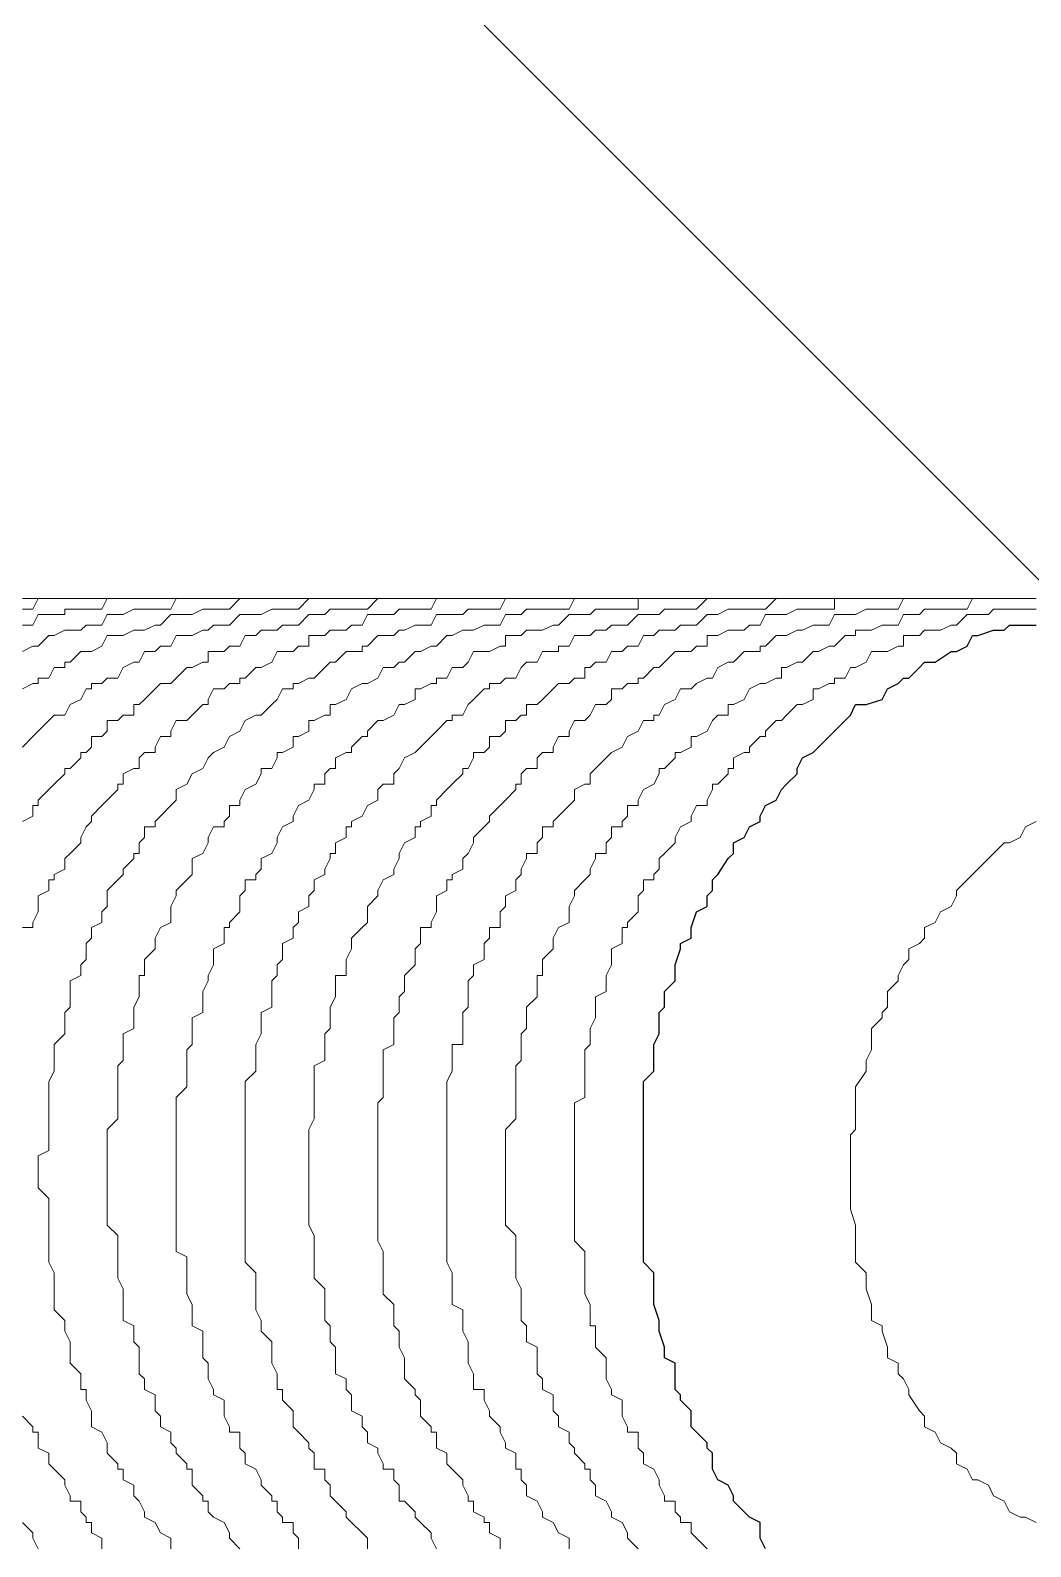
# Model space of a CAD drawing. Header units: millimetres. Extents: x 37084 to 180780, y -153145 to -16322.
# Drawn here: x 75723 to 76115, y -115303 to -114709 of the extents above; entities that cross this region are included whole.
import ezdxf

# ---------------------------------------------------------------- set-up
doc = ezdxf.new("R2010")
doc.units = ezdxf.units.MM
doc.header["$MEASUREMENT"] = 0
doc.linetypes.add('CONTINU', pattern=[0])
doc.layers.add('00', color=5, linetype='Continuous', lineweight=9)

# ---------------------------------------------------------------- blocks, each defined once
blk = doc.blocks.new('MBA')
at = {"color": 0, "linetype": 'ByBlock', "lineweight": 25}
for points in [[(1958262.13, 287181.75), (1958486.79, 286957.09)], [(1958372.38, 286584.74), (1958370.3, 286588.9), (1958370.3, 286595.14), (1958366.14, 286597.22), (1958364.06, 286599.31), (1958359.9, 286603.47), (1958359.9, 286605.55), (1958357.82, 286609.71), (1958353.66, 286611.79), (1958351.58, 286615.95), (1958351.58, 286622.19), (1958349.5, 286624.27), (1958349.5, 286626.35), (1958345.34, 286630.51), (1958343.25, 286632.59), (1958343.25, 286638.83), (1958339.09, 286642.99), (1958339.09, 286645.07), (1958337.01, 286647.15), (1958337.01, 286653.39), (1958337.01, 286657.55), (1958332.85, 286659.63), (1958332.85, 286663.79), (1958330.77, 286670.03), (1958330.77, 286672.11), (1958330.77, 286674.19), (1958328.69, 286680.43), (1958328.69, 286684.59), (1958328.69, 286686.67), (1958328.69, 286692.91), (1958324.53, 286697.07), (1958324.53, 286699.15), (1958324.53, 286705.39), (1958324.53, 286707.47), (1958324.53, 286711.63), (1958324.53, 286717.87), (1958324.53, 286719.95), (1958324.53, 286722.03), (1958324.53, 286728.27), (1958324.53, 286732.44), (1958324.53, 286734.52), (1958324.53, 286740.76), (1958324.53, 286744.92), (1958324.53, 286747), (1958324.53, 286753.24), (1958324.53, 286755.32), (1958324.53, 286759.48), (1958324.53, 286765.72), (1958324.53, 286767.8), (1958328.69, 286771.96), (1958328.69, 286774.04), (1958328.69, 286780.28), (1958328.69, 286782.36), (1958330.77, 286786.52), (1958330.77, 286792.76), (1958330.77, 286794.84), (1958332.85, 286796.92), (1958332.85, 286803.16), (1958337.01, 286807.32), (1958337.01, 286809.4), (1958337.01, 286813.56), (1958339.09, 286819.8), (1958339.09, 286821.88), (1958343.25, 286823.96), (1958343.25, 286828.12), (1958345.34, 286834.36), (1958349.5, 286836.44), (1958349.5, 286840.6), (1958351.58, 286842.68), (1958351.58, 286846.84), (1958353.66, 286848.92), (1958357.82, 286855.16), (1958359.9, 286857.24), (1958359.9, 286861.41), (1958364.06, 286863.49), (1958366.14, 286867.65), (1958370.3, 286869.73), (1958370.3, 286871.81), (1958372.38, 286875.97), (1958376.54, 286878.05), (1958378.62, 286882.21), (1958380.7, 286884.29), (1958384.86, 286888.45), (1958384.86, 286890.53), (1958386.94, 286894.69), (1958391.1, 286896.77), (1958393.18, 286898.85), (1958397.34, 286903.01), (1958399.42, 286905.09), (1958403.58, 286909.25), (1958405.66, 286911.33), (1958407.74, 286915.49), (1958411.9, 286915.49), (1958418.14, 286917.57), (1958420.22, 286921.73), (1958424.38, 286923.81), (1958426.46, 286925.89), (1958428.54, 286925.89), (1958432.7, 286930.05), (1958434.78, 286932.13), (1958438.94, 286932.13), (1958445.18, 286936.29), (1958447.26, 286936.29), (1958451.42, 286938.37), (1958453.5, 286942.53), (1958455.58, 286942.53), (1958461.82, 286944.61), (1958465.98, 286944.61), (1958468.06, 286946.69), (1958472.22, 286946.69), (1958478.47, 286946.69)]]:
    blk.add_lwpolyline(points, dxfattribs=at)
at = {"color": 0, "linetype": 'ByBlock', "lineweight": 13}
for points in [[(1958081.15, 286957.09), (1958085.32, 286957.09), (1958087.4, 286957.09), (1958091.56, 286957.09), (1958093.64, 286957.09), (1958097.8, 286957.09), (1958099.88, 286957.09), (1958104.04, 286957.09), (1958106.12, 286957.09)], [(1958081.15, 286952.93), (1958085.32, 286952.93), (1958087.4, 286957.09), (1958091.56, 286957.09), (1958093.64, 286957.09), (1958097.8, 286957.09), (1958099.88, 286957.09), (1958104.04, 286957.09), (1958106.12, 286957.09), (1958108.2, 286957.09), (1958112.36, 286957.09), (1958114.44, 286957.09), (1958118.6, 286957.09), (1958120.68, 286957.09), (1958124.84, 286957.09), (1958126.92, 286957.09), (1958129, 286957.09)], [(1958081.15, 286946.69), (1958085.32, 286946.69), (1958087.4, 286950.85), (1958091.56, 286950.85), (1958093.64, 286950.85), (1958097.8, 286950.85), (1958097.8, 286952.93), (1958099.88, 286952.93), (1958104.04, 286952.93), (1958106.12, 286952.93), (1958108.2, 286952.93), (1958112.36, 286952.93), (1958114.44, 286957.09), (1958118.6, 286957.09), (1958120.68, 286957.09), (1958124.84, 286957.09), (1958126.92, 286957.09), (1958129, 286957.09), (1958133.16, 286957.09), (1958135.24, 286957.09), (1958139.4, 286957.09), (1958141.48, 286957.09), (1958145.64, 286957.09), (1958147.72, 286957.09), (1958151.88, 286957.09), (1958153.96, 286957.09), (1958156.04, 286957.09)], [(1958081.15, 286936.29), (1958085.32, 286938.37), (1958087.4, 286938.37), (1958091.56, 286942.53), (1958093.64, 286942.53), (1958097.8, 286944.61), (1958099.88, 286944.61), (1958104.04, 286944.61), (1958106.12, 286946.69), (1958108.2, 286946.69), (1958112.36, 286946.69), (1958114.44, 286950.85), (1958118.6, 286950.85), (1958120.68, 286950.85), (1958124.84, 286952.93), (1958126.92, 286952.93), (1958129, 286952.93), (1958133.16, 286952.93), (1958135.24, 286952.93), (1958139.4, 286952.93), (1958141.48, 286957.09), (1958145.64, 286957.09), (1958147.72, 286957.09), (1958151.88, 286957.09), (1958153.96, 286957.09), (1958156.04, 286957.09), (1958160.2, 286957.09), (1958162.28, 286957.09), (1958166.44, 286957.09), (1958168.52, 286957.09), (1958172.68, 286957.09), (1958174.76, 286957.09), (1958178.92, 286957.09), (1958181, 286957.09), (1958183.08, 286957.09)], [(1958081.15, 286921.73), (1958085.32, 286923.81), (1958087.4, 286923.81), (1958087.4, 286925.89), (1958091.56, 286925.89), (1958093.64, 286930.05), (1958097.8, 286930.05), (1958097.8, 286932.13), (1958099.88, 286932.13), (1958104.04, 286936.29), (1958106.12, 286936.29), (1958108.2, 286936.29), (1958112.36, 286938.37), (1958114.44, 286942.53), (1958118.6, 286942.53), (1958120.68, 286942.53), (1958124.84, 286944.61), (1958126.92, 286944.61), (1958129, 286944.61), (1958133.16, 286946.69), (1958135.24, 286946.69), (1958139.4, 286950.85), (1958141.48, 286950.85), (1958145.64, 286950.85), (1958147.72, 286950.85), (1958151.88, 286952.93), (1958153.96, 286952.93), (1958156.04, 286952.93), (1958160.2, 286952.93), (1958162.28, 286952.93), (1958166.44, 286957.09), (1958168.52, 286957.09), (1958172.68, 286957.09), (1958174.76, 286957.09), (1958178.92, 286957.09), (1958181, 286957.09), (1958183.08, 286957.09), (1958187.24, 286957.09), (1958189.32, 286957.09), (1958193.48, 286957.09), (1958195.56, 286957.09), (1958199.72, 286957.09), (1958201.8, 286957.09), (1958203.88, 286957.09), (1958208.04, 286957.09)], [(1958081.15, 286898.85), (1958085.32, 286903.01), (1958087.4, 286905.09), (1958091.56, 286909.25), (1958093.64, 286911.33), (1958097.8, 286911.33), (1958099.88, 286915.49), (1958104.04, 286917.57), (1958106.12, 286921.73), (1958108.2, 286921.73), (1958108.2, 286923.81), (1958112.36, 286923.81), (1958114.44, 286925.89), (1958118.6, 286925.89), (1958120.68, 286930.05), (1958124.84, 286932.13), (1958126.92, 286932.13), (1958129, 286936.29), (1958133.16, 286936.29), (1958135.24, 286938.37), (1958139.4, 286938.37), (1958141.48, 286942.53), (1958145.64, 286942.53), (1958147.72, 286942.53), (1958151.88, 286944.61), (1958153.96, 286944.61), (1958156.04, 286946.69), (1958160.2, 286946.69), (1958162.28, 286946.69), (1958166.44, 286950.85), (1958168.52, 286950.85), (1958172.68, 286950.85), (1958174.76, 286950.85), (1958178.92, 286952.93), (1958181, 286952.93), (1958183.08, 286952.93), (1958187.24, 286952.93), (1958189.32, 286952.93), (1958193.48, 286957.09), (1958195.56, 286957.09), (1958199.72, 286957.09), (1958201.8, 286957.09), (1958203.88, 286957.09), (1958208.04, 286957.09), (1958210.12, 286957.09), (1958214.29, 286957.09), (1958216.37, 286957.09), (1958220.53, 286957.09), (1958222.61, 286957.09), (1958226.77, 286957.09), (1958228.85, 286957.09), (1958230.93, 286957.09), (1958235.09, 286957.09)], [(1958087.4, 286584.74), (1958085.32, 286588.9), (1958085.32, 286590.98), (1958081.15, 286595.14)], [(1958081.15, 286869.73), (1958085.32, 286871.81), (1958085.32, 286875.97), (1958087.4, 286875.97), (1958087.4, 286878.05), (1958091.56, 286882.21), (1958093.64, 286884.29), (1958097.8, 286888.45), (1958097.8, 286890.53), (1958099.88, 286890.53), (1958104.04, 286894.69), (1958104.04, 286896.77), (1958106.12, 286896.77), (1958108.2, 286898.85), (1958108.2, 286903.01), (1958112.36, 286903.01), (1958114.44, 286905.09), (1958114.44, 286909.25), (1958118.6, 286909.25), (1958120.68, 286911.33), (1958124.84, 286911.33), (1958124.84, 286915.49), (1958126.92, 286915.49), (1958129, 286917.57), (1958133.16, 286921.73), (1958135.24, 286923.81), (1958139.4, 286923.81), (1958141.48, 286925.89), (1958145.64, 286930.05), (1958147.72, 286930.05), (1958151.88, 286932.13), (1958153.96, 286932.13), (1958153.96, 286936.29), (1958156.04, 286936.29), (1958160.2, 286936.29), (1958162.28, 286938.37), (1958166.44, 286938.37), (1958168.52, 286942.53), (1958172.68, 286942.53), (1958174.76, 286944.61), (1958178.92, 286944.61), (1958181, 286944.61), (1958183.08, 286946.69), (1958187.24, 286946.69), (1958189.32, 286946.69), (1958193.48, 286950.85), (1958195.56, 286950.85), (1958199.72, 286950.85), (1958201.8, 286952.93), (1958203.88, 286952.93), (1958208.04, 286952.93), (1958210.12, 286952.93), (1958214.29, 286952.93), (1958216.37, 286952.93), (1958220.53, 286957.09), (1958222.61, 286957.09), (1958226.77, 286957.09), (1958228.85, 286957.09), (1958230.93, 286957.09), (1958235.09, 286957.09), (1958237.17, 286957.09), (1958241.33, 286957.09), (1958243.41, 286957.09), (1958247.57, 286957.09), (1958249.65, 286957.09), (1958253.81, 286957.09), (1958255.89, 286957.09), (1958257.97, 286957.09), (1958262.13, 286957.09)], [(1958112.36, 286584.74), (1958112.36, 286588.9), (1958108.2, 286590.98), (1958108.2, 286595.14), (1958106.12, 286595.14), (1958106.12, 286597.22), (1958104.04, 286599.31), (1958104.04, 286603.47), (1958099.88, 286603.47), (1958099.88, 286605.55), (1958097.8, 286609.71), (1958097.8, 286611.79), (1958093.64, 286615.95), (1958091.56, 286618.03), (1958091.56, 286622.19), (1958087.4, 286624.27), (1958087.4, 286626.35), (1958087.4, 286630.51), (1958085.32, 286630.51), (1958085.32, 286632.59), (1958081.15, 286636.75)], [(1958081.15, 286828.12), (1958085.32, 286828.12), (1958085.32, 286830.2), (1958087.4, 286834.36), (1958087.4, 286836.44), (1958087.4, 286840.6), (1958091.56, 286842.68), (1958091.56, 286846.84), (1958093.64, 286846.84), (1958093.64, 286848.92), (1958097.8, 286851), (1958097.8, 286855.16), (1958099.88, 286857.24), (1958104.04, 286861.41), (1958104.04, 286863.49), (1958106.12, 286867.65), (1958108.2, 286869.73), (1958108.2, 286871.81), (1958112.36, 286875.97), (1958114.44, 286878.05), (1958118.6, 286882.21), (1958118.6, 286884.29), (1958120.68, 286884.29), (1958120.68, 286888.45), (1958124.84, 286890.53), (1958126.92, 286890.53), (1958126.92, 286894.69), (1958129, 286896.77), (1958133.16, 286896.77), (1958133.16, 286898.85), (1958135.24, 286903.01), (1958139.4, 286903.01), (1958139.4, 286905.09), (1958141.48, 286909.25), (1958145.64, 286909.25), (1958147.72, 286911.33), (1958151.88, 286915.49), (1958153.96, 286915.49), (1958153.96, 286917.57), (1958156.04, 286921.73), (1958160.2, 286921.73), (1958162.28, 286923.81), (1958166.44, 286923.81), (1958166.44, 286925.89), (1958168.52, 286925.89), (1958172.68, 286930.05), (1958174.76, 286930.05), (1958178.92, 286932.13), (1958181, 286936.29), (1958183.08, 286936.29), (1958187.24, 286936.29), (1958189.32, 286938.37), (1958193.48, 286938.37), (1958193.48, 286942.53), (1958195.56, 286942.53), (1958199.72, 286942.53), (1958201.8, 286944.61), (1958203.88, 286944.61), (1958208.04, 286944.61), (1958210.12, 286946.69), (1958214.29, 286946.69), (1958216.37, 286950.85), (1958220.53, 286950.85), (1958222.61, 286950.85), (1958226.77, 286950.85), (1958228.85, 286952.93), (1958230.93, 286952.93), (1958235.09, 286952.93), (1958237.17, 286952.93), (1958241.33, 286952.93), (1958243.41, 286957.09), (1958247.57, 286957.09), (1958249.65, 286957.09), (1958253.81, 286957.09), (1958255.89, 286957.09), (1958257.97, 286957.09), (1958262.13, 286957.09), (1958264.21, 286957.09), (1958268.37, 286957.09), (1958270.45, 286957.09), (1958274.61, 286957.09), (1958276.69, 286957.09), (1958278.77, 286957.09), (1958282.93, 286957.09), (1958285.01, 286957.09)], [(1958139.4, 286584.74), (1958139.4, 286588.9), (1958135.24, 286590.98), (1958133.16, 286595.14), (1958129, 286597.22), (1958129, 286599.31), (1958126.92, 286603.47), (1958124.84, 286605.55), (1958124.84, 286609.71), (1958120.68, 286611.79), (1958120.68, 286615.95), (1958118.6, 286615.95), (1958118.6, 286618.03), (1958114.44, 286622.19), (1958114.44, 286624.27), (1958114.44, 286626.35), (1958112.36, 286630.51), (1958108.2, 286632.59), (1958108.2, 286636.75), (1958108.2, 286638.83), (1958106.12, 286642.99), (1958106.12, 286645.07), (1958106.12, 286647.15), (1958104.04, 286647.15), (1958104.04, 286651.31), (1958104.04, 286653.39), (1958099.88, 286657.55), (1958099.88, 286659.63), (1958099.88, 286663.79), (1958099.88, 286665.87), (1958097.8, 286670.03), (1958097.8, 286672.11), (1958097.8, 286674.19), (1958093.64, 286678.35), (1958093.64, 286680.43), (1958093.64, 286684.59), (1958093.64, 286686.67), (1958093.64, 286690.83), (1958093.64, 286692.91), (1958091.56, 286697.07), (1958091.56, 286699.15), (1958091.56, 286701.23), (1958091.56, 286705.39), (1958091.56, 286707.47), (1958091.56, 286711.63), (1958091.56, 286713.71), (1958091.56, 286717.87), (1958091.56, 286719.95), (1958091.56, 286722.03), (1958087.4, 286726.19), (1958087.4, 286728.27), (1958087.4, 286732.44), (1958087.4, 286734.52), (1958087.4, 286738.68), (1958091.56, 286740.76), (1958091.56, 286744.92), (1958091.56, 286747), (1958091.56, 286749.08), (1958091.56, 286753.24), (1958091.56, 286755.32), (1958091.56, 286759.48), (1958091.56, 286761.56), (1958091.56, 286765.72), (1958091.56, 286767.8), (1958093.64, 286771.96), (1958093.64, 286774.04), (1958093.64, 286776.12), (1958093.64, 286780.28), (1958093.64, 286782.36), (1958097.8, 286786.52), (1958097.8, 286788.6), (1958097.8, 286792.76), (1958097.8, 286794.84), (1958099.88, 286796.92), (1958099.88, 286801.08), (1958099.88, 286803.16), (1958099.88, 286807.32), (1958104.04, 286809.4), (1958104.04, 286813.56), (1958106.12, 286815.64), (1958106.12, 286819.8), (1958106.12, 286821.88), (1958108.2, 286823.96), (1958108.2, 286828.12), (1958112.36, 286830.2), (1958112.36, 286834.36), (1958114.44, 286836.44), (1958114.44, 286840.6), (1958114.44, 286842.68), (1958118.6, 286846.84), (1958120.68, 286848.92), (1958120.68, 286851), (1958124.84, 286855.16), (1958124.84, 286857.24), (1958126.92, 286857.24), (1958126.92, 286861.41), (1958129, 286863.49), (1958129, 286867.65), (1958133.16, 286867.65), (1958133.16, 286869.73), (1958135.24, 286871.81), (1958139.4, 286875.97), (1958141.48, 286878.05), (1958141.48, 286882.21), (1958145.64, 286884.29), (1958147.72, 286888.45), (1958151.88, 286890.53), (1958153.96, 286894.69), (1958156.04, 286896.77), (1958160.2, 286898.85), (1958162.28, 286903.01), (1958166.44, 286905.09), (1958168.52, 286909.25), (1958172.68, 286911.33), (1958174.76, 286911.33), (1958178.92, 286915.49), (1958181, 286917.57), (1958183.08, 286921.73), (1958187.24, 286921.73), (1958187.24, 286923.81), (1958189.32, 286923.81), (1958193.48, 286925.89), (1958195.56, 286925.89), (1958199.72, 286930.05), (1958201.8, 286932.13), (1958203.88, 286932.13), (1958208.04, 286936.29), (1958210.12, 286936.29), (1958214.29, 286936.29), (1958214.29, 286938.37), (1958216.37, 286938.37), (1958220.53, 286942.53), (1958222.61, 286942.53), (1958226.77, 286942.53), (1958228.85, 286944.61), (1958230.93, 286944.61), (1958235.09, 286946.69), (1958237.17, 286946.69), (1958241.33, 286946.69), (1958243.41, 286950.85), (1958247.57, 286950.85), (1958249.65, 286950.85), (1958253.81, 286950.85), (1958255.89, 286952.93), (1958257.97, 286952.93), (1958262.13, 286952.93), (1958264.21, 286952.93), (1958268.37, 286952.93), (1958270.45, 286957.09), (1958274.61, 286957.09), (1958276.69, 286957.09), (1958278.77, 286957.09), (1958282.93, 286957.09), (1958285.01, 286957.09), (1958289.17, 286957.09), (1958291.25, 286957.09), (1958295.41, 286957.09), (1958297.49, 286957.09), (1958301.65, 286957.09), (1958303.73, 286957.09), (1958305.81, 286957.09), (1958309.97, 286957.09), (1958312.05, 286957.09)], [(1958106.12, 286957.09), (1958108.2, 286957.09)], [(1958166.44, 286584.74), (1958162.28, 286588.9), (1958162.28, 286590.98), (1958160.2, 286595.14), (1958156.04, 286597.22), (1958153.96, 286599.31), (1958153.96, 286603.47), (1958151.88, 286603.47), (1958151.88, 286605.55), (1958147.72, 286609.71), (1958147.72, 286611.79), (1958147.72, 286615.95), (1958145.64, 286615.95), (1958145.64, 286618.03), (1958141.48, 286622.19), (1958141.48, 286624.27), (1958139.4, 286626.35), (1958139.4, 286630.51), (1958135.24, 286632.59), (1958135.24, 286636.75), (1958133.16, 286638.83), (1958133.16, 286642.99), (1958133.16, 286645.07), (1958129, 286647.15), (1958129, 286651.31), (1958126.92, 286653.39), (1958126.92, 286657.55), (1958126.92, 286659.63), (1958126.92, 286663.79), (1958124.84, 286665.87), (1958124.84, 286670.03), (1958124.84, 286672.11), (1958120.68, 286674.19), (1958120.68, 286678.35), (1958120.68, 286680.43), (1958120.68, 286684.59), (1958120.68, 286686.67), (1958118.6, 286690.83), (1958118.6, 286692.91), (1958118.6, 286697.07), (1958118.6, 286699.15), (1958118.6, 286701.23), (1958118.6, 286705.39), (1958118.6, 286707.47), (1958114.44, 286711.63), (1958114.44, 286713.71), (1958114.44, 286717.87), (1958114.44, 286719.95), (1958114.44, 286722.03), (1958114.44, 286726.19), (1958114.44, 286728.27), (1958114.44, 286732.44), (1958114.44, 286734.52), (1958114.44, 286738.68), (1958114.44, 286740.76), (1958114.44, 286744.92), (1958114.44, 286747), (1958114.44, 286749.08), (1958118.6, 286753.24), (1958118.6, 286755.32), (1958118.6, 286759.48), (1958118.6, 286761.56), (1958118.6, 286765.72), (1958118.6, 286767.8), (1958118.6, 286771.96), (1958118.6, 286774.04), (1958120.68, 286776.12), (1958120.68, 286780.28), (1958120.68, 286782.36), (1958120.68, 286786.52), (1958124.84, 286788.6), (1958124.84, 286792.76), (1958124.84, 286794.84), (1958124.84, 286796.92), (1958126.92, 286801.08), (1958126.92, 286803.16), (1958126.92, 286807.32), (1958126.92, 286809.4), (1958129, 286809.4), (1958129, 286813.56), (1958129, 286815.64), (1958133.16, 286819.8), (1958133.16, 286821.88), (1958133.16, 286823.96), (1958135.24, 286828.12), (1958139.4, 286830.2), (1958139.4, 286834.36), (1958139.4, 286836.44), (1958141.48, 286840.6), (1958141.48, 286842.68), (1958145.64, 286846.84), (1958147.72, 286848.92), (1958147.72, 286851), (1958147.72, 286855.16), (1958151.88, 286857.24), (1958153.96, 286861.41), (1958153.96, 286863.49), (1958156.04, 286867.65), (1958160.2, 286867.65), (1958160.2, 286869.73), (1958162.28, 286871.81), (1958162.28, 286875.97), (1958166.44, 286875.97), (1958166.44, 286878.05), (1958168.52, 286882.21), (1958172.68, 286884.29), (1958174.76, 286888.45), (1958174.76, 286890.53), (1958178.92, 286890.53), (1958181, 286894.69), (1958181, 286896.77), (1958183.08, 286896.77), (1958187.24, 286898.85), (1958187.24, 286903.01), (1958189.32, 286903.01), (1958193.48, 286905.09), (1958193.48, 286909.25), (1958195.56, 286909.25), (1958199.72, 286911.33), (1958201.8, 286911.33), (1958201.8, 286915.49), (1958203.88, 286915.49), (1958208.04, 286917.57), (1958210.12, 286921.73), (1958214.29, 286923.81), (1958216.37, 286923.81), (1958220.53, 286925.89), (1958222.61, 286930.05), (1958226.77, 286930.05), (1958228.85, 286932.13), (1958230.93, 286932.13), (1958235.09, 286936.29), (1958237.17, 286936.29), (1958241.33, 286938.37), (1958243.41, 286938.37), (1958247.57, 286942.53), (1958249.65, 286942.53), (1958253.81, 286944.61), (1958255.89, 286944.61), (1958257.97, 286944.61), (1958262.13, 286946.69), (1958264.21, 286946.69), (1958268.37, 286946.69), (1958270.45, 286950.85), (1958274.61, 286950.85), (1958276.69, 286950.85), (1958278.77, 286952.93), (1958282.93, 286952.93), (1958285.01, 286952.93), (1958289.17, 286952.93), (1958291.25, 286952.93), (1958295.41, 286952.93), (1958297.49, 286957.09), (1958301.65, 286957.09), (1958303.73, 286957.09), (1958305.81, 286957.09), (1958309.97, 286957.09), (1958312.05, 286957.09), (1958316.21, 286957.09), (1958318.29, 286957.09), (1958322.45, 286957.09), (1958324.53, 286957.09), (1958328.69, 286957.09), (1958330.77, 286957.09), (1958332.85, 286957.09), (1958337.01, 286957.09), (1958339.09, 286957.09)], [(1958129, 286957.09), (1958133.16, 286957.09)], [(1958189.32, 286584.74), (1958189.32, 286588.9), (1958187.24, 286590.98), (1958187.24, 286595.14), (1958183.08, 286595.14), (1958183.08, 286597.22), (1958181, 286599.31), (1958181, 286603.47), (1958178.92, 286603.47), (1958178.92, 286605.55), (1958174.76, 286609.71), (1958174.76, 286611.79), (1958172.68, 286615.95), (1958168.52, 286618.03), (1958168.52, 286622.19), (1958166.44, 286624.27), (1958166.44, 286626.35), (1958166.44, 286630.51), (1958162.28, 286630.51), (1958162.28, 286632.59), (1958160.2, 286636.75), (1958160.2, 286638.83), (1958160.2, 286642.99), (1958156.04, 286645.07), (1958156.04, 286647.15), (1958153.96, 286651.31), (1958153.96, 286653.39), (1958153.96, 286657.55), (1958151.88, 286659.63), (1958151.88, 286663.79), (1958151.88, 286665.87), (1958151.88, 286670.03), (1958147.72, 286672.11), (1958147.72, 286674.19), (1958147.72, 286678.35), (1958147.72, 286680.43), (1958145.64, 286684.59), (1958145.64, 286686.67), (1958145.64, 286690.83), (1958145.64, 286692.91), (1958145.64, 286697.07), (1958145.64, 286699.15), (1958141.48, 286701.23), (1958141.48, 286705.39), (1958141.48, 286707.47), (1958141.48, 286711.63), (1958141.48, 286713.71), (1958141.48, 286717.87), (1958141.48, 286719.95), (1958141.48, 286722.03), (1958141.48, 286726.19), (1958141.48, 286728.27), (1958141.48, 286732.44), (1958141.48, 286734.52), (1958141.48, 286738.68), (1958141.48, 286740.76), (1958141.48, 286744.92), (1958141.48, 286747), (1958141.48, 286749.08), (1958141.48, 286753.24), (1958141.48, 286755.32), (1958141.48, 286759.48), (1958141.48, 286761.56), (1958145.64, 286765.72), (1958145.64, 286767.8), (1958145.64, 286771.96), (1958145.64, 286774.04), (1958145.64, 286776.12), (1958145.64, 286780.28), (1958147.72, 286782.36), (1958147.72, 286786.52), (1958147.72, 286788.6), (1958147.72, 286792.76), (1958151.88, 286794.84), (1958151.88, 286796.92), (1958151.88, 286801.08), (1958151.88, 286803.16), (1958153.96, 286807.32), (1958153.96, 286809.4), (1958156.04, 286813.56), (1958156.04, 286815.64), (1958156.04, 286819.8), (1958160.2, 286821.88), (1958160.2, 286823.96), (1958160.2, 286828.12), (1958162.28, 286828.12), (1958162.28, 286830.2), (1958166.44, 286834.36), (1958166.44, 286836.44), (1958166.44, 286840.6), (1958168.52, 286842.68), (1958168.52, 286846.84), (1958172.68, 286846.84), (1958172.68, 286848.92), (1958174.76, 286851), (1958174.76, 286855.16), (1958178.92, 286857.24), (1958181, 286861.41), (1958181, 286863.49), (1958183.08, 286867.65), (1958187.24, 286869.73), (1958187.24, 286871.81), (1958189.32, 286875.97), (1958193.48, 286878.05), (1958195.56, 286882.21), (1958195.56, 286884.29), (1958199.72, 286884.29), (1958199.72, 286888.45), (1958201.8, 286890.53), (1958203.88, 286890.53), (1958203.88, 286894.69), (1958208.04, 286896.77), (1958210.12, 286896.77), (1958210.12, 286898.85), (1958214.29, 286903.01), (1958216.37, 286903.01), (1958216.37, 286905.09), (1958220.53, 286909.25), (1958222.61, 286909.25), (1958226.77, 286911.33), (1958228.85, 286915.49), (1958230.93, 286915.49), (1958235.09, 286917.57), (1958235.09, 286921.73), (1958237.17, 286921.73), (1958241.33, 286923.81), (1958243.41, 286923.81), (1958243.41, 286925.89), (1958247.57, 286925.89), (1958249.65, 286930.05), (1958253.81, 286930.05), (1958255.89, 286932.13), (1958257.97, 286936.29), (1958262.13, 286936.29), (1958264.21, 286936.29), (1958268.37, 286938.37), (1958270.45, 286938.37), (1958270.45, 286942.53), (1958274.61, 286942.53), (1958276.69, 286942.53), (1958278.77, 286944.61), (1958282.93, 286944.61), (1958285.01, 286944.61), (1958289.17, 286946.69), (1958291.25, 286946.69), (1958295.41, 286950.85), (1958297.49, 286950.85), (1958301.65, 286950.85), (1958303.73, 286950.85), (1958305.81, 286952.93), (1958309.97, 286952.93), (1958312.05, 286952.93), (1958316.21, 286952.93), (1958318.29, 286952.93), (1958322.45, 286952.93), (1958322.45, 286957.09), (1958324.53, 286957.09), (1958328.69, 286957.09), (1958330.77, 286957.09), (1958332.85, 286957.09), (1958337.01, 286957.09), (1958339.09, 286957.09), (1958343.25, 286957.09), (1958345.34, 286957.09), (1958349.5, 286957.09), (1958351.58, 286957.09), (1958353.66, 286957.09), (1958357.82, 286957.09), (1958359.9, 286957.09), (1958364.06, 286957.09)], [(1958156.04, 286957.09), (1958160.2, 286957.09)], [(1958216.37, 286584.74), (1958216.37, 286588.9), (1958214.29, 286590.98), (1958210.12, 286595.14), (1958208.04, 286597.22), (1958208.04, 286599.31), (1958203.88, 286603.47), (1958201.8, 286605.55), (1958201.8, 286609.71), (1958199.72, 286611.79), (1958199.72, 286615.95), (1958195.56, 286615.95), (1958195.56, 286618.03), (1958195.56, 286622.19), (1958193.48, 286624.27), (1958193.48, 286626.35), (1958189.32, 286630.51), (1958187.24, 286632.59), (1958187.24, 286636.75), (1958187.24, 286638.83), (1958183.08, 286642.99), (1958183.08, 286645.07), (1958183.08, 286647.15), (1958181, 286647.15), (1958181, 286651.31), (1958181, 286653.39), (1958178.92, 286657.55), (1958178.92, 286659.63), (1958178.92, 286663.79), (1958178.92, 286665.87), (1958174.76, 286670.03), (1958174.76, 286672.11), (1958174.76, 286674.19), (1958172.68, 286678.35), (1958172.68, 286680.43), (1958172.68, 286684.59), (1958172.68, 286686.67), (1958172.68, 286690.83), (1958172.68, 286692.91), (1958168.52, 286697.07), (1958168.52, 286699.15), (1958168.52, 286701.23), (1958168.52, 286705.39), (1958168.52, 286707.47), (1958168.52, 286711.63), (1958168.52, 286713.71), (1958168.52, 286717.87), (1958168.52, 286719.95), (1958168.52, 286722.03), (1958168.52, 286726.19), (1958168.52, 286728.27), (1958168.52, 286732.44), (1958168.52, 286734.52), (1958168.52, 286738.68), (1958168.52, 286740.76), (1958168.52, 286744.92), (1958168.52, 286747), (1958168.52, 286749.08), (1958168.52, 286753.24), (1958168.52, 286755.32), (1958168.52, 286759.48), (1958168.52, 286761.56), (1958168.52, 286765.72), (1958168.52, 286767.8), (1958172.68, 286771.96), (1958172.68, 286774.04), (1958172.68, 286776.12), (1958172.68, 286780.28), (1958172.68, 286782.36), (1958174.76, 286786.52), (1958174.76, 286788.6), (1958174.76, 286792.76), (1958174.76, 286794.84), (1958178.92, 286796.92), (1958178.92, 286801.08), (1958178.92, 286803.16), (1958178.92, 286807.32), (1958181, 286809.4), (1958181, 286813.56), (1958183.08, 286815.64), (1958183.08, 286819.8), (1958183.08, 286821.88), (1958187.24, 286823.96), (1958187.24, 286828.12), (1958189.32, 286830.2), (1958189.32, 286834.36), (1958193.48, 286836.44), (1958193.48, 286840.6), (1958195.56, 286842.68), (1958195.56, 286846.84), (1958199.72, 286848.92), (1958199.72, 286851), (1958201.8, 286855.16), (1958201.8, 286857.24), (1958203.88, 286857.24), (1958203.88, 286861.41), (1958208.04, 286863.49), (1958208.04, 286867.65), (1958210.12, 286867.65), (1958210.12, 286869.73), (1958214.29, 286871.81), (1958216.37, 286875.97), (1958220.53, 286878.05), (1958220.53, 286882.21), (1958222.61, 286884.29), (1958226.77, 286884.29), (1958226.77, 286888.45), (1958228.85, 286890.53), (1958230.93, 286894.69), (1958235.09, 286896.77), (1958237.17, 286898.85), (1958241.33, 286903.01), (1958243.41, 286905.09), (1958247.57, 286909.25), (1958249.65, 286909.25), (1958249.65, 286911.33), (1958253.81, 286911.33), (1958255.89, 286915.49), (1958257.97, 286917.57), (1958262.13, 286921.73), (1958264.21, 286921.73), (1958264.21, 286923.81), (1958268.37, 286923.81), (1958270.45, 286925.89), (1958274.61, 286925.89), (1958276.69, 286930.05), (1958278.77, 286932.13), (1958282.93, 286932.13), (1958285.01, 286936.29), (1958289.17, 286936.29), (1958291.25, 286936.29), (1958291.25, 286938.37), (1958295.41, 286938.37), (1958297.49, 286942.53), (1958301.65, 286942.53), (1958303.73, 286942.53), (1958305.81, 286944.61), (1958309.97, 286944.61), (1958312.05, 286946.69), (1958316.21, 286946.69), (1958318.29, 286946.69), (1958322.45, 286950.85), (1958324.53, 286950.85), (1958328.69, 286950.85), (1958330.77, 286950.85), (1958332.85, 286952.93), (1958337.01, 286952.93), (1958339.09, 286952.93), (1958343.25, 286952.93), (1958345.34, 286952.93), (1958349.5, 286957.09), (1958351.58, 286957.09), (1958353.66, 286957.09), (1958357.82, 286957.09), (1958359.9, 286957.09), (1958364.06, 286957.09), (1958366.14, 286957.09), (1958370.3, 286957.09), (1958372.38, 286957.09), (1958376.54, 286957.09), (1958378.62, 286957.09), (1958380.7, 286957.09), (1958384.86, 286957.09), (1958386.94, 286957.09), (1958391.1, 286957.09)], [(1958183.08, 286957.09), (1958187.24, 286957.09)], [(1958243.41, 286584.74), (1958241.33, 286588.9), (1958241.33, 286590.98), (1958237.17, 286595.14), (1958235.09, 286597.22), (1958235.09, 286599.31), (1958230.93, 286603.47), (1958228.85, 286603.47), (1958228.85, 286605.55), (1958228.85, 286609.71), (1958226.77, 286611.79), (1958226.77, 286615.95), (1958222.61, 286615.95), (1958222.61, 286618.03), (1958220.53, 286622.19), (1958220.53, 286624.27), (1958216.37, 286626.35), (1958216.37, 286630.51), (1958214.29, 286632.59), (1958214.29, 286636.75), (1958210.12, 286638.83), (1958210.12, 286642.99), (1958210.12, 286645.07), (1958208.04, 286647.15), (1958208.04, 286651.31), (1958203.88, 286653.39), (1958203.88, 286657.55), (1958203.88, 286659.63), (1958203.88, 286663.79), (1958201.8, 286665.87), (1958201.8, 286670.03), (1958201.8, 286672.11), (1958199.72, 286674.19), (1958199.72, 286678.35), (1958199.72, 286680.43), (1958199.72, 286684.59), (1958199.72, 286686.67), (1958195.56, 286690.83), (1958195.56, 286692.91), (1958195.56, 286697.07), (1958195.56, 286699.15), (1958195.56, 286701.23), (1958195.56, 286705.39), (1958195.56, 286707.47), (1958193.48, 286711.63), (1958193.48, 286713.71), (1958193.48, 286717.87), (1958193.48, 286719.95), (1958193.48, 286722.03), (1958193.48, 286726.19), (1958193.48, 286728.27), (1958193.48, 286732.44), (1958193.48, 286734.52), (1958193.48, 286738.68), (1958193.48, 286740.76), (1958193.48, 286744.92), (1958193.48, 286747), (1958193.48, 286749.08), (1958195.56, 286753.24), (1958195.56, 286755.32), (1958195.56, 286759.48), (1958195.56, 286761.56), (1958195.56, 286765.72), (1958195.56, 286767.8), (1958195.56, 286771.96), (1958195.56, 286774.04), (1958199.72, 286776.12), (1958199.72, 286780.28), (1958199.72, 286782.36), (1958199.72, 286786.52), (1958201.8, 286788.6), (1958201.8, 286792.76), (1958201.8, 286794.84), (1958201.8, 286796.92), (1958203.88, 286801.08), (1958203.88, 286803.16), (1958203.88, 286807.32), (1958203.88, 286809.4), (1958208.04, 286809.4), (1958208.04, 286813.56), (1958208.04, 286815.64), (1958210.12, 286819.8), (1958210.12, 286821.88), (1958210.12, 286823.96), (1958214.29, 286828.12), (1958216.37, 286830.2), (1958216.37, 286834.36), (1958216.37, 286836.44), (1958220.53, 286840.6), (1958220.53, 286842.68), (1958222.61, 286846.84), (1958226.77, 286848.92), (1958226.77, 286851), (1958228.85, 286855.16), (1958228.85, 286857.24), (1958230.93, 286861.41), (1958235.09, 286863.49), (1958235.09, 286867.65), (1958237.17, 286867.65), (1958237.17, 286869.73), (1958241.33, 286871.81), (1958241.33, 286875.97), (1958243.41, 286875.97), (1958243.41, 286878.05), (1958247.57, 286882.21), (1958249.65, 286884.29), (1958253.81, 286888.45), (1958253.81, 286890.53), (1958255.89, 286890.53), (1958257.97, 286894.69), (1958257.97, 286896.77), (1958262.13, 286896.77), (1958264.21, 286898.85), (1958264.21, 286903.01), (1958268.37, 286903.01), (1958270.45, 286905.09), (1958270.45, 286909.25), (1958274.61, 286909.25), (1958276.69, 286911.33), (1958278.77, 286911.33), (1958278.77, 286915.49), (1958282.93, 286915.49), (1958285.01, 286917.57), (1958289.17, 286921.73), (1958291.25, 286923.81), (1958295.41, 286923.81), (1958297.49, 286925.89), (1958301.65, 286925.89), (1958301.65, 286930.05), (1958303.73, 286930.05), (1958305.81, 286932.13), (1958309.97, 286932.13), (1958312.05, 286936.29), (1958316.21, 286936.29), (1958318.29, 286938.37), (1958322.45, 286938.37), (1958324.53, 286942.53), (1958328.69, 286942.53), (1958330.77, 286944.61), (1958332.85, 286944.61), (1958337.01, 286944.61), (1958339.09, 286946.69), (1958343.25, 286946.69), (1958345.34, 286946.69), (1958349.5, 286950.85), (1958351.58, 286950.85), (1958353.66, 286950.85), (1958357.82, 286952.93), (1958359.9, 286952.93), (1958364.06, 286952.93), (1958366.14, 286952.93), (1958370.3, 286952.93), (1958372.38, 286952.93), (1958376.54, 286957.09), (1958378.62, 286957.09), (1958380.7, 286957.09), (1958384.86, 286957.09), (1958386.94, 286957.09), (1958391.1, 286957.09), (1958393.18, 286957.09), (1958397.34, 286957.09), (1958399.42, 286957.09), (1958403.58, 286957.09), (1958405.66, 286957.09), (1958407.74, 286957.09), (1958411.9, 286957.09), (1958413.98, 286957.09), (1958418.14, 286957.09)], [(1958208.04, 286957.09), (1958210.12, 286957.09)], [(1958268.37, 286584.74), (1958268.37, 286588.9), (1958264.21, 286590.98), (1958264.21, 286595.14), (1958262.13, 286595.14), (1958262.13, 286597.22), (1958257.97, 286599.31), (1958257.97, 286603.47), (1958255.89, 286603.47), (1958255.89, 286605.55), (1958253.81, 286609.71), (1958253.81, 286611.79), (1958249.65, 286615.95), (1958247.57, 286618.03), (1958247.57, 286622.19), (1958243.41, 286624.27), (1958243.41, 286626.35), (1958243.41, 286630.51), (1958241.33, 286630.51), (1958241.33, 286632.59), (1958237.17, 286636.75), (1958237.17, 286638.83), (1958237.17, 286642.99), (1958235.09, 286645.07), (1958235.09, 286647.15), (1958230.93, 286651.31), (1958230.93, 286653.39), (1958230.93, 286657.55), (1958230.93, 286659.63), (1958228.85, 286663.79), (1958228.85, 286665.87), (1958228.85, 286670.03), (1958226.77, 286672.11), (1958226.77, 286674.19), (1958226.77, 286678.35), (1958226.77, 286680.43), (1958222.61, 286684.59), (1958222.61, 286686.67), (1958222.61, 286690.83), (1958222.61, 286692.91), (1958222.61, 286697.07), (1958222.61, 286699.15), (1958222.61, 286701.23), (1958220.53, 286705.39), (1958220.53, 286707.47), (1958220.53, 286711.63), (1958220.53, 286713.71), (1958220.53, 286717.87), (1958220.53, 286719.95), (1958220.53, 286722.03), (1958220.53, 286726.19), (1958220.53, 286728.27), (1958220.53, 286732.44), (1958220.53, 286734.52), (1958220.53, 286738.68), (1958220.53, 286740.76), (1958220.53, 286744.92), (1958220.53, 286747), (1958220.53, 286749.08), (1958220.53, 286753.24), (1958220.53, 286755.32), (1958220.53, 286759.48), (1958222.61, 286761.56), (1958222.61, 286765.72), (1958222.61, 286767.8), (1958222.61, 286771.96), (1958222.61, 286774.04), (1958222.61, 286776.12), (1958222.61, 286780.28), (1958226.77, 286782.36), (1958226.77, 286786.52), (1958226.77, 286788.6), (1958226.77, 286792.76), (1958228.85, 286794.84), (1958228.85, 286796.92), (1958228.85, 286801.08), (1958230.93, 286803.16), (1958230.93, 286807.32), (1958230.93, 286809.4), (1958235.09, 286813.56), (1958235.09, 286815.64), (1958235.09, 286819.8), (1958237.17, 286821.88), (1958237.17, 286823.96), (1958237.17, 286828.12), (1958241.33, 286828.12), (1958241.33, 286830.2), (1958243.41, 286834.36), (1958243.41, 286836.44), (1958243.41, 286840.6), (1958247.57, 286842.68), (1958247.57, 286846.84), (1958249.65, 286846.84), (1958249.65, 286848.92), (1958253.81, 286851), (1958253.81, 286855.16), (1958255.89, 286857.24), (1958257.97, 286861.41), (1958257.97, 286863.49), (1958262.13, 286867.65), (1958264.21, 286869.73), (1958264.21, 286871.81), (1958268.37, 286875.97), (1958270.45, 286878.05), (1958274.61, 286882.21), (1958274.61, 286884.29), (1958276.69, 286884.29), (1958276.69, 286888.45), (1958278.77, 286890.53), (1958282.93, 286890.53), (1958282.93, 286894.69), (1958285.01, 286896.77), (1958289.17, 286896.77), (1958289.17, 286898.85), (1958291.25, 286903.01), (1958295.41, 286903.01), (1958295.41, 286905.09), (1958297.49, 286909.25), (1958301.65, 286909.25), (1958303.73, 286911.33), (1958305.81, 286915.49), (1958309.97, 286915.49), (1958312.05, 286917.57), (1958312.05, 286921.73), (1958316.21, 286921.73), (1958318.29, 286923.81), (1958322.45, 286923.81), (1958322.45, 286925.89), (1958324.53, 286925.89), (1958328.69, 286930.05), (1958330.77, 286930.05), (1958332.85, 286932.13), (1958337.01, 286936.29), (1958339.09, 286936.29), (1958343.25, 286936.29), (1958345.34, 286938.37), (1958349.5, 286938.37), (1958349.5, 286942.53), (1958351.58, 286942.53), (1958353.66, 286942.53), (1958357.82, 286944.61), (1958359.9, 286944.61), (1958364.06, 286944.61), (1958366.14, 286946.69), (1958370.3, 286946.69), (1958372.38, 286950.85), (1958376.54, 286950.85), (1958378.62, 286950.85), (1958380.7, 286950.85), (1958384.86, 286952.93), (1958386.94, 286952.93), (1958391.1, 286952.93), (1958393.18, 286952.93), (1958397.34, 286952.93), (1958399.42, 286952.93), (1958399.42, 286957.09), (1958403.58, 286957.09), (1958405.66, 286957.09), (1958407.74, 286957.09), (1958411.9, 286957.09), (1958413.98, 286957.09), (1958418.14, 286957.09), (1958420.22, 286957.09), (1958424.38, 286957.09), (1958426.46, 286957.09), (1958428.54, 286957.09), (1958432.7, 286957.09), (1958434.78, 286957.09), (1958438.94, 286957.09), (1958441.02, 286957.09)], [(1958235.09, 286957.09), (1958237.17, 286957.09)], [(1958295.41, 286584.74), (1958295.41, 286588.9), (1958291.25, 286590.98), (1958289.17, 286595.14), (1958285.01, 286597.22), (1958285.01, 286599.31), (1958282.93, 286603.47), (1958278.77, 286605.55), (1958278.77, 286609.71), (1958276.69, 286611.79), (1958276.69, 286615.95), (1958274.61, 286615.95), (1958274.61, 286618.03), (1958274.61, 286622.19), (1958270.45, 286624.27), (1958270.45, 286626.35), (1958268.37, 286630.51), (1958268.37, 286632.59), (1958264.21, 286636.75), (1958264.21, 286638.83), (1958262.13, 286642.99), (1958262.13, 286645.07), (1958262.13, 286647.15), (1958257.97, 286647.15), (1958257.97, 286651.31), (1958257.97, 286653.39), (1958255.89, 286657.55), (1958255.89, 286659.63), (1958255.89, 286663.79), (1958255.89, 286665.87), (1958253.81, 286670.03), (1958253.81, 286672.11), (1958253.81, 286674.19), (1958253.81, 286678.35), (1958249.65, 286680.43), (1958249.65, 286684.59), (1958249.65, 286686.67), (1958249.65, 286690.83), (1958249.65, 286692.91), (1958247.57, 286697.07), (1958247.57, 286699.15), (1958247.57, 286701.23), (1958247.57, 286705.39), (1958247.57, 286707.47), (1958247.57, 286711.63), (1958247.57, 286713.71), (1958247.57, 286717.87), (1958247.57, 286719.95), (1958247.57, 286722.03), (1958247.57, 286726.19), (1958247.57, 286728.27), (1958247.57, 286732.44), (1958247.57, 286734.52), (1958247.57, 286738.68), (1958247.57, 286740.76), (1958247.57, 286744.92), (1958247.57, 286747), (1958247.57, 286749.08), (1958247.57, 286753.24), (1958247.57, 286755.32), (1958247.57, 286759.48), (1958247.57, 286761.56), (1958247.57, 286765.72), (1958247.57, 286767.8), (1958249.65, 286771.96), (1958249.65, 286774.04), (1958249.65, 286776.12), (1958249.65, 286780.28), (1958249.65, 286782.36), (1958253.81, 286782.36), (1958253.81, 286786.52), (1958253.81, 286788.6), (1958253.81, 286792.76), (1958253.81, 286794.84), (1958255.89, 286796.92), (1958255.89, 286801.08), (1958255.89, 286803.16), (1958255.89, 286807.32), (1958257.97, 286809.4), (1958257.97, 286813.56), (1958262.13, 286815.64), (1958262.13, 286819.8), (1958262.13, 286821.88), (1958264.21, 286823.96), (1958264.21, 286828.12), (1958268.37, 286828.12), (1958268.37, 286830.2), (1958268.37, 286834.36), (1958270.45, 286836.44), (1958270.45, 286840.6), (1958274.61, 286842.68), (1958274.61, 286846.84), (1958276.69, 286848.92), (1958276.69, 286851), (1958278.77, 286855.16), (1958278.77, 286857.24), (1958282.93, 286857.24), (1958282.93, 286861.41), (1958285.01, 286863.49), (1958285.01, 286867.65), (1958289.17, 286867.65), (1958289.17, 286869.73), (1958291.25, 286871.81), (1958295.41, 286875.97), (1958297.49, 286878.05), (1958297.49, 286882.21), (1958301.65, 286884.29), (1958303.73, 286884.29), (1958303.73, 286888.45), (1958305.81, 286890.53), (1958309.97, 286894.69), (1958312.05, 286896.77), (1958316.21, 286898.85), (1958318.29, 286903.01), (1958322.45, 286905.09), (1958324.53, 286909.25), (1958328.69, 286909.25), (1958328.69, 286911.33), (1958330.77, 286911.33), (1958332.85, 286915.49), (1958337.01, 286917.57), (1958339.09, 286921.73), (1958343.25, 286921.73), (1958345.34, 286923.81), (1958349.5, 286925.89), (1958351.58, 286925.89), (1958353.66, 286930.05), (1958357.82, 286932.13), (1958359.9, 286932.13), (1958364.06, 286936.29), (1958366.14, 286936.29), (1958370.3, 286936.29), (1958370.3, 286938.37), (1958372.38, 286938.37), (1958376.54, 286942.53), (1958378.62, 286942.53), (1958380.7, 286942.53), (1958384.86, 286944.61), (1958386.94, 286944.61), (1958391.1, 286946.69), (1958393.18, 286946.69), (1958397.34, 286946.69), (1958399.42, 286950.85), (1958403.58, 286950.85), (1958405.66, 286950.85), (1958407.74, 286950.85), (1958411.9, 286952.93), (1958413.98, 286952.93), (1958418.14, 286952.93), (1958420.22, 286952.93), (1958424.38, 286952.93), (1958426.46, 286957.09), (1958428.54, 286957.09), (1958432.7, 286957.09), (1958434.78, 286957.09), (1958438.94, 286957.09), (1958441.02, 286957.09), (1958445.18, 286957.09), (1958447.26, 286957.09), (1958451.42, 286957.09), (1958453.5, 286957.09), (1958455.58, 286957.09), (1958459.74, 286957.09), (1958461.82, 286957.09), (1958465.98, 286957.09), (1958468.06, 286957.09)], [(1958262.13, 286957.09), (1958264.21, 286957.09)], [(1958322.45, 286584.74), (1958318.29, 286588.9), (1958318.29, 286590.98), (1958316.21, 286595.14), (1958312.05, 286597.22), (1958312.05, 286599.31), (1958309.97, 286603.47), (1958305.81, 286605.55), (1958305.81, 286609.71), (1958303.73, 286611.79), (1958303.73, 286615.95), (1958301.65, 286615.95), (1958301.65, 286618.03), (1958297.49, 286622.19), (1958297.49, 286624.27), (1958295.41, 286626.35), (1958295.41, 286630.51), (1958291.25, 286632.59), (1958291.25, 286636.75), (1958289.17, 286638.83), (1958289.17, 286642.99), (1958289.17, 286645.07), (1958285.01, 286647.15), (1958285.01, 286651.31), (1958282.93, 286653.39), (1958282.93, 286657.55), (1958282.93, 286659.63), (1958282.93, 286663.79), (1958278.77, 286665.87), (1958278.77, 286670.03), (1958278.77, 286672.11), (1958276.69, 286674.19), (1958276.69, 286678.35), (1958276.69, 286680.43), (1958276.69, 286684.59), (1958276.69, 286686.67), (1958274.61, 286690.83), (1958274.61, 286692.91), (1958274.61, 286697.07), (1958274.61, 286699.15), (1958274.61, 286701.23), (1958274.61, 286705.39), (1958274.61, 286707.47), (1958270.45, 286711.63), (1958270.45, 286713.71), (1958270.45, 286717.87), (1958270.45, 286719.95), (1958270.45, 286722.03), (1958270.45, 286726.19), (1958270.45, 286728.27), (1958270.45, 286732.44), (1958270.45, 286734.52), (1958270.45, 286738.68), (1958270.45, 286740.76), (1958270.45, 286744.92), (1958270.45, 286747), (1958270.45, 286749.08), (1958274.61, 286753.24), (1958274.61, 286755.32), (1958274.61, 286759.48), (1958274.61, 286761.56), (1958274.61, 286765.72), (1958274.61, 286767.8), (1958274.61, 286771.96), (1958274.61, 286774.04), (1958276.69, 286776.12), (1958276.69, 286780.28), (1958276.69, 286782.36), (1958276.69, 286786.52), (1958278.77, 286788.6), (1958278.77, 286792.76), (1958278.77, 286794.84), (1958278.77, 286796.92), (1958282.93, 286801.08), (1958282.93, 286803.16), (1958282.93, 286807.32), (1958282.93, 286809.4), (1958285.01, 286809.4), (1958285.01, 286813.56), (1958285.01, 286815.64), (1958289.17, 286819.8), (1958289.17, 286821.88), (1958289.17, 286823.96), (1958291.25, 286828.12), (1958295.41, 286830.2), (1958295.41, 286834.36), (1958295.41, 286836.44), (1958297.49, 286840.6), (1958297.49, 286842.68), (1958301.65, 286846.84), (1958303.73, 286848.92), (1958303.73, 286851), (1958305.81, 286855.16), (1958305.81, 286857.24), (1958309.97, 286857.24), (1958309.97, 286861.41), (1958312.05, 286863.49), (1958312.05, 286867.65), (1958316.21, 286867.65), (1958316.21, 286869.73), (1958318.29, 286871.81), (1958318.29, 286875.97), (1958322.45, 286875.97), (1958322.45, 286878.05), (1958324.53, 286882.21), (1958328.69, 286884.29), (1958330.77, 286888.45), (1958330.77, 286890.53), (1958332.85, 286890.53), (1958337.01, 286894.69), (1958337.01, 286896.77), (1958339.09, 286896.77), (1958343.25, 286898.85), (1958343.25, 286903.01), (1958345.34, 286903.01), (1958349.5, 286905.09), (1958351.58, 286909.25), (1958353.66, 286911.33), (1958357.82, 286911.33), (1958357.82, 286915.49), (1958359.9, 286915.49), (1958364.06, 286917.57), (1958366.14, 286921.73), (1958370.3, 286923.81), (1958372.38, 286923.81), (1958376.54, 286925.89), (1958378.62, 286925.89), (1958378.62, 286930.05), (1958380.7, 286930.05), (1958384.86, 286932.13), (1958386.94, 286932.13), (1958391.1, 286936.29), (1958393.18, 286936.29), (1958397.34, 286938.37), (1958399.42, 286938.37), (1958403.58, 286942.53), (1958405.66, 286942.53), (1958407.74, 286942.53), (1958407.74, 286944.61), (1958411.9, 286944.61), (1958413.98, 286944.61), (1958418.14, 286946.69), (1958420.22, 286946.69), (1958424.38, 286946.69), (1958426.46, 286950.85), (1958428.54, 286950.85), (1958432.7, 286950.85), (1958434.78, 286952.93), (1958438.94, 286952.93), (1958441.02, 286952.93), (1958445.18, 286952.93), (1958447.26, 286952.93), (1958451.42, 286952.93), (1958453.5, 286957.09), (1958455.58, 286957.09), (1958459.74, 286957.09), (1958461.82, 286957.09), (1958465.98, 286957.09), (1958468.06, 286957.09), (1958472.22, 286957.09), (1958474.3, 286957.09), (1958478.47, 286957.09)], [(1958285.01, 286957.09), (1958289.17, 286957.09)], [(1958349.5, 286584.74), (1958345.34, 286588.9), (1958343.25, 286590.98), (1958343.25, 286595.14), (1958339.09, 286595.14), (1958339.09, 286597.22), (1958337.01, 286599.31), (1958337.01, 286603.47), (1958332.85, 286603.47), (1958332.85, 286605.55), (1958330.77, 286609.71), (1958330.77, 286611.79), (1958328.69, 286615.95), (1958324.53, 286618.03), (1958324.53, 286622.19), (1958322.45, 286624.27), (1958322.45, 286626.35), (1958322.45, 286630.51), (1958318.29, 286630.51), (1958318.29, 286632.59), (1958316.21, 286636.75), (1958316.21, 286638.83), (1958316.21, 286642.99), (1958312.05, 286645.07), (1958312.05, 286647.15), (1958309.97, 286651.31), (1958309.97, 286653.39), (1958309.97, 286657.55), (1958309.97, 286659.63), (1958305.81, 286663.79), (1958305.81, 286665.87), (1958305.81, 286670.03), (1958305.81, 286672.11), (1958303.73, 286672.11), (1958303.73, 286674.19), (1958303.73, 286678.35), (1958303.73, 286680.43), (1958301.65, 286684.59), (1958301.65, 286686.67), (1958301.65, 286690.83), (1958301.65, 286692.91), (1958301.65, 286697.07), (1958301.65, 286699.15), (1958301.65, 286701.23), (1958297.49, 286705.39), (1958297.49, 286707.47), (1958297.49, 286711.63), (1958297.49, 286713.71), (1958297.49, 286717.87), (1958297.49, 286719.95), (1958297.49, 286722.03), (1958297.49, 286726.19), (1958297.49, 286728.27), (1958297.49, 286732.44), (1958297.49, 286734.52), (1958297.49, 286738.68), (1958297.49, 286740.76), (1958297.49, 286744.92), (1958297.49, 286747), (1958297.49, 286749.08), (1958297.49, 286753.24), (1958297.49, 286755.32), (1958297.49, 286759.48), (1958301.65, 286761.56), (1958301.65, 286765.72), (1958301.65, 286767.8), (1958301.65, 286771.96), (1958301.65, 286774.04), (1958301.65, 286776.12), (1958301.65, 286780.28), (1958303.73, 286782.36), (1958303.73, 286786.52), (1958303.73, 286788.6), (1958305.81, 286792.76), (1958305.81, 286794.84), (1958305.81, 286796.92), (1958305.81, 286801.08), (1958309.97, 286803.16), (1958309.97, 286807.32), (1958309.97, 286809.4), (1958312.05, 286813.56), (1958312.05, 286815.64), (1958312.05, 286819.8), (1958316.21, 286821.88), (1958316.21, 286823.96), (1958316.21, 286828.12), (1958318.29, 286828.12), (1958318.29, 286830.2), (1958322.45, 286834.36), (1958322.45, 286836.44), (1958322.45, 286840.6), (1958324.53, 286842.68), (1958324.53, 286846.84), (1958328.69, 286846.84), (1958328.69, 286848.92), (1958330.77, 286851), (1958330.77, 286855.16), (1958332.85, 286857.24), (1958337.01, 286861.41), (1958337.01, 286863.49), (1958339.09, 286867.65), (1958343.25, 286869.73), (1958343.25, 286871.81), (1958345.34, 286875.97), (1958349.5, 286875.97), (1958349.5, 286878.05), (1958351.58, 286882.21), (1958351.58, 286884.29), (1958353.66, 286884.29), (1958357.82, 286888.45), (1958357.82, 286890.53), (1958359.9, 286890.53), (1958359.9, 286894.69), (1958364.06, 286896.77), (1958366.14, 286896.77), (1958366.14, 286898.85), (1958370.3, 286903.01), (1958372.38, 286903.01), (1958372.38, 286905.09), (1958376.54, 286909.25), (1958378.62, 286909.25), (1958380.7, 286911.33), (1958384.86, 286915.49), (1958386.94, 286915.49), (1958391.1, 286917.57), (1958391.1, 286921.73), (1958393.18, 286921.73), (1958397.34, 286923.81), (1958399.42, 286923.81), (1958399.42, 286925.89), (1958403.58, 286925.89), (1958405.66, 286930.05), (1958407.74, 286930.05), (1958411.9, 286932.13), (1958413.98, 286936.29), (1958418.14, 286936.29), (1958420.22, 286936.29), (1958424.38, 286938.37), (1958426.46, 286938.37), (1958426.46, 286942.53), (1958428.54, 286942.53), (1958432.7, 286942.53), (1958434.78, 286944.61), (1958438.94, 286944.61), (1958441.02, 286944.61), (1958445.18, 286946.69), (1958447.26, 286946.69), (1958451.42, 286950.85), (1958453.5, 286950.85), (1958455.58, 286950.85), (1958459.74, 286950.85), (1958461.82, 286952.93), (1958465.98, 286952.93), (1958468.06, 286952.93), (1958472.22, 286952.93), (1958474.3, 286952.93), (1958478.47, 286952.93)], [(1958312.05, 286957.09), (1958316.21, 286957.09)], [(1958339.09, 286957.09), (1958343.25, 286957.09)], [(1958364.06, 286957.09), (1958366.14, 286957.09)], [(1958391.1, 286957.09), (1958393.18, 286957.09)], [(1958418.14, 286957.09), (1958420.22, 286957.09)], [(1958441.02, 286957.09), (1958445.18, 286957.09)], [(1958468.06, 286957.09), (1958472.22, 286957.09)], [(1958405.66, 286732.44), (1958405.66, 286734.52), (1958405.66, 286738.68), (1958405.66, 286744.92), (1958405.66, 286747), (1958407.74, 286749.08), (1958407.74, 286755.32), (1958407.74, 286759.48), (1958407.74, 286761.56), (1958407.74, 286765.72), (1958411.9, 286771.96), (1958411.9, 286774.04), (1958411.9, 286776.12), (1958413.98, 286780.28), (1958413.98, 286786.52), (1958413.98, 286788.6), (1958418.14, 286792.76), (1958418.14, 286794.84), (1958420.22, 286796.92), (1958420.22, 286803.16), (1958424.38, 286807.32), (1958424.38, 286809.4), (1958426.46, 286813.56), (1958428.54, 286815.64), (1958428.54, 286819.8), (1958432.7, 286821.88), (1958434.78, 286823.96), (1958434.78, 286828.12), (1958438.94, 286830.2), (1958441.02, 286834.36), (1958445.18, 286836.44), (1958447.26, 286840.6), (1958447.26, 286842.68), (1958451.42, 286846.84), (1958453.5, 286848.92), (1958455.58, 286851), (1958459.74, 286855.16), (1958461.82, 286857.24), (1958465.98, 286861.41), (1958468.06, 286861.41), (1958472.22, 286863.49), (1958474.3, 286867.65), (1958478.47, 286869.73)], [(1958478.47, 286595.14), (1958474.3, 286597.22), (1958472.22, 286597.22), (1958468.06, 286599.31), (1958465.98, 286603.47), (1958461.82, 286605.55), (1958459.74, 286609.71), (1958455.58, 286611.79), (1958453.5, 286611.79), (1958451.42, 286615.95), (1958447.26, 286618.03), (1958447.26, 286622.19), (1958445.18, 286624.27), (1958441.02, 286626.35), (1958438.94, 286630.51), (1958434.78, 286632.59), (1958434.78, 286636.75), (1958432.7, 286638.83), (1958428.54, 286645.07), (1958428.54, 286647.15), (1958426.46, 286651.31), (1958424.38, 286653.39), (1958424.38, 286657.55), (1958420.22, 286659.63), (1958420.22, 286663.79), (1958418.14, 286670.03), (1958418.14, 286672.11), (1958413.98, 286674.19), (1958413.98, 286678.35), (1958413.98, 286680.43), (1958411.9, 286686.67), (1958411.9, 286690.83), (1958411.9, 286692.91), (1958407.74, 286697.07), (1958407.74, 286701.23), (1958407.74, 286705.39), (1958407.74, 286707.47), (1958407.74, 286711.63), (1958405.66, 286717.87), (1958405.66, 286719.95), (1958405.66, 286722.03), (1958405.66, 286728.27), (1958405.66, 286732.44)]]:
    blk.add_lwpolyline(points, dxfattribs=at)

msp = doc.modelspace()

# ---------------------------------------------------------------- block references
at = {"layer": '00', "linetype": 'CONTINU', "lineweight": 20}
msp.add_blockref('MBA', (-1882361.32, -401888.42, 0), dxfattribs=at)

doc.saveas('drawing.dxf')
